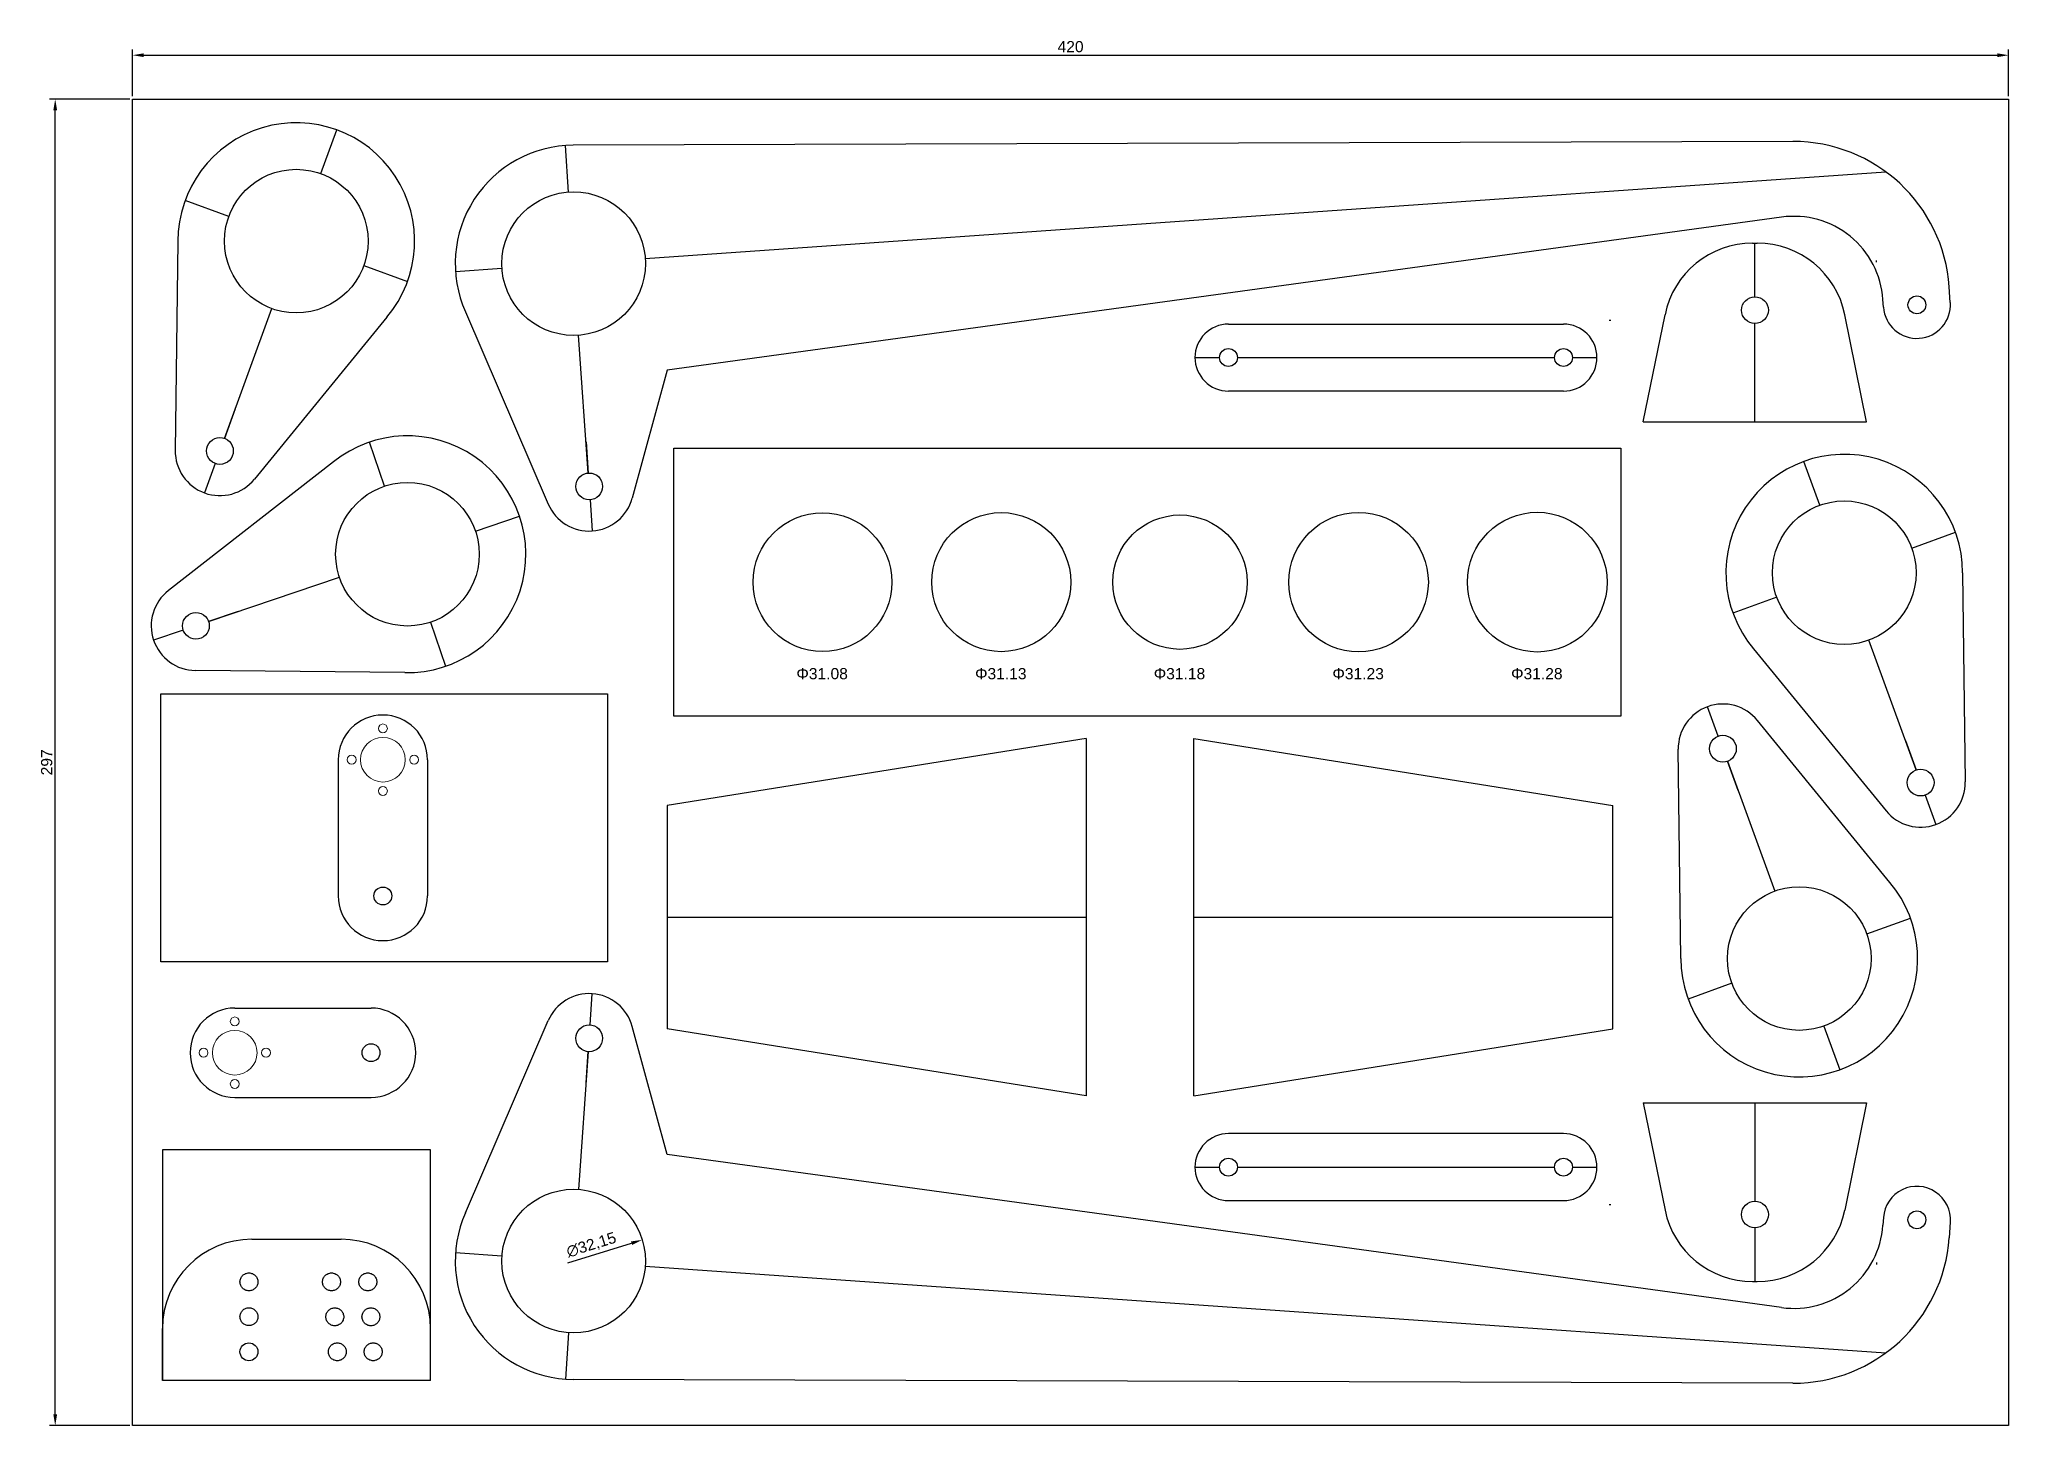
# Model space of a CAD drawing. Header units: millimetres. Extents: x 1353 to 1794, y 1048 to 1358.
import ezdxf

# ---------------------------------------------------------------- set-up
doc = ezdxf.new("R2010")
doc.units = ezdxf.units.MM
doc.linetypes.add('CENTER2', pattern=[28.575, 19.05, -3.175, 3.175, -3.175])
doc.styles.get("Standard").update_dxf_attribs({"font": 'arial.ttf'})
doc.dimstyles.new('ISO-25', dxfattribs={"dimtxt": 2.5, "dimasz": 2.5, "dimexe": 1.25, "dimexo": 0.625, "dimtad": 1, "dimtxsty": 'Standard', "dimcen": 2.5, "dimadec": 0, "dimazin": 0, "dimtfac": 1, "dimtmove": 0, "dimatfit": 3, "dimfxl": 1, "dimarcsym": 0})

# ---------------------------------------------------------------- blocks, each defined once
blk = doc.blocks.new('*D1')
at = {"color": 0, "lineweight": -2, "transparency": 16777216}
for p, q in [((1373.34, 1345.09), (1355.41, 1345.09)), ((1356.66, 1050.59), (1356.66, 1342.59)), ((1373.34, 1048.09), (1355.41, 1048.09))]:
    blk.add_line(p, q, dxfattribs=at)
at = {"color": 0, "transparency": 16777216}
for points in [[(1356.24, 1342.59), (1357.08, 1342.59), (1356.66, 1345.09)], [(1356.24, 1050.59), (1357.08, 1050.59), (1356.66, 1048.09)]]:
    blk.add_solid(points, dxfattribs=at)
at = {"layer": 'Defpoints', "color": 0, "transparency": 16777216}
for p in [(1356.66, 1345.09), (1373.97, 1345.09), (1373.97, 1048.09)]:
    blk.add_point(p, dxfattribs=at)
at = {"color": 0, "transparency": 16777216, "insert": (1354.76, 1196.59), "char_height": 2.5, "attachment_point": 5, "rotation": 90}
blk.add_mtext('297', dxfattribs=at)
blk = doc.blocks.new('*D2')
at = {"color": 0, "lineweight": -2, "transparency": 16777216}
for p, q in [((1373.97, 1345.71), (1373.97, 1356.16)), ((1376.47, 1354.91), (1791.47, 1354.91)), ((1793.97, 1345.71), (1793.97, 1356.16))]:
    blk.add_line(p, q, dxfattribs=at)
at = {"color": 0, "transparency": 16777216}
for points in [[(1376.47, 1355.33), (1376.47, 1354.49), (1373.97, 1354.91)], [(1791.47, 1355.33), (1791.47, 1354.49), (1793.97, 1354.91)]]:
    blk.add_solid(points, dxfattribs=at)
at = {"layer": 'Defpoints', "color": 0, "transparency": 16777216}
for p in [(1793.97, 1354.91), (1373.97, 1345.09), (1793.97, 1345.09)]:
    blk.add_point(p, dxfattribs=at)
at = {"color": 0, "transparency": 16777216, "insert": (1583.97, 1356.81), "char_height": 2.5, "attachment_point": 5}
blk.add_mtext('420', dxfattribs=at)
blk = doc.blocks.new('*D4')
at = {"color": 0, "lineweight": -2, "transparency": 16777216}
blk.add_line((1471.43, 1084.54), (1485.69, 1088.93), dxfattribs=at)
at = {"color": 0, "transparency": 16777216}
blk.add_solid([(1485.57, 1089.33), (1485.81, 1088.53), (1488.08, 1089.67)], dxfattribs=at)
at = {"layer": 'Defpoints', "color": 0, "transparency": 16777216}
for p in [(1488.08, 1089.67), (1457.35, 1080.2)]:
    blk.add_point(p, dxfattribs=at)
at = {"color": 0, "transparency": 16777216, "insert": (1476.72, 1088.44), "char_height": 2.5, "attachment_point": 5, "rotation": 17.1303}
blk.add_mtext('∅32,15', dxfattribs=at)

msp = doc.modelspace()

# ---------------------------------------------------------------- linework, layer by layer
at = {"color": 1}
for p, q in [((1416.128, 1328.396), (1419.693, 1338.193)), ((1488.752, 1309.367), (1766.495, 1328.788)), ((1395.524, 1318.789), (1385.728, 1322.354)), ((1737.182, 1300.83), (1737.182, 1312.724)), ((1425.735, 1307.793), (1435.531, 1304.227)), ((1394.555, 1269.125), (1405.132, 1298.185)), ((1475.995, 1261.36), (1473.837, 1292.209)), ((1737.182, 1272.83), (1737.182, 1294.83)), ((1611.817, 1287.216), (1617.317, 1287.216)), ((1621.317, 1287.216), (1692.317, 1287.216)), ((1696.317, 1287.216), (1701.817, 1287.216)), ((1430.359, 1258.416), (1427.016, 1268.29)), ((1392.503, 1263.487), (1390.108, 1256.909)), ((1751.67, 1254.153), (1748.104, 1263.949)), ((1450.741, 1248.347), (1460.615, 1251.69)), ((1772.274, 1244.545), (1782.07, 1248.111)), ((1390.999, 1228.115), (1420.29, 1238.034)), ((1742.062, 1233.549), (1732.266, 1229.984)), ((1385.316, 1226.19), (1378.686, 1223.945)), ((1440.672, 1227.965), (1444.016, 1218.091)), ((1773.243, 1194.882), (1762.666, 1223.942)), ((1728.974, 1202.465), (1726.58, 1209.043)), ((1420.016, 1197.176), (1420.016, 1166.676)), ((1440.016, 1197.176), (1440.016, 1166.676)), ((1731.027, 1196.827), (1741.604, 1167.767)), ((1775.295, 1189.244), (1777.689, 1182.666)), ((1493.67, 1161.931), (1587.467, 1161.931)), ((1611.548, 1161.931), (1705.345, 1161.931)), ((1762.207, 1158.159), (1772.003, 1161.725)), ((1731.996, 1147.163), (1722.2, 1143.598)), ((1752.6, 1137.556), (1756.165, 1127.759)), ((1475.995, 1131.82), (1473.837, 1100.97)), ((1737.182, 1120.35), (1737.182, 1098.35)), ((1611.817, 1105.964), (1617.317, 1105.964)), ((1621.317, 1105.964), (1692.317, 1105.964)), ((1696.317, 1105.964), (1701.817, 1105.964)), ((1400.683, 1089.813), (1420.683, 1089.813)), ((1737.182, 1092.35), (1737.182, 1080.456)), ((1488.752, 1083.813), (1766.495, 1064.392))]:
    msp.add_line(p, q, dxfattribs=at)
at = {"color": 1, "linetype": 'CENTER2'}
for p, q in [((1471.595, 1324.281), (1470.868, 1334.681)), ((1456.68, 1307.124), (1446.281, 1306.397)), ((1476.413, 1255.374), (1476.902, 1248.391)), ((1476.413, 1137.806), (1476.902, 1144.788)), ((1456.68, 1086.056), (1446.281, 1086.783)), ((1471.595, 1068.899), (1470.868, 1058.499))]:
    msp.add_line(p, q, dxfattribs=at)
for p, q in [((1745.652, 1335.591), (1472.634, 1334.745)), ((1743.161, 1318.651), (1493.668, 1284.375)), ((1384.13, 1313.29), (1383.529, 1266.434)), ((1736.66, 1312.83), (1737.704, 1312.83)), ((1764.399, 1308.593), (1764.382, 1308.981)), ((1780.92, 1299.53), (1780.675, 1303.032)), ((1430.929, 1296.256), (1401.271, 1259.977)), ((1448.508, 1297.466), (1467.017, 1254.417)), ((1712.182, 1272.83), (1717.062, 1296.817)), ((1762.182, 1272.83), (1757.303, 1296.817)), ((1765.957, 1298.484), (1765.835, 1300.232)), ((1619.317, 1294.716), (1694.317, 1294.716)), ((1704.511, 1295.565), (1704.899, 1295.555)), ((1493.668, 1284.375), (1485.851, 1255.734)), ((1694.317, 1279.716), (1619.317, 1279.716)), ((1396.949, 1275.703), (1394.555, 1269.125)), ((1712.182, 1272.83), (1762.182, 1272.83)), ((1475.506, 1268.343), (1475.995, 1261.36)), ((1418.943, 1263.868), (1382.004, 1235.035)), ((1783.668, 1239.046), (1784.268, 1192.191)), ((1397.629, 1230.36), (1390.999, 1228.115)), ((1736.869, 1222.012), (1766.527, 1185.733)), ((1434.917, 1216.697), (1388.06, 1217.153)), ((1767.401, 1169.696), (1737.743, 1205.975)), ((1587.467, 1201.931), (1493.67, 1186.931)), ((1587.467, 1201.931), (1587.467, 1121.931)), ((1611.548, 1121.931), (1611.548, 1201.931)), ((1611.548, 1201.931), (1705.345, 1186.931)), ((1720.602, 1152.662), (1720.001, 1199.518)), ((1770.849, 1201.46), (1773.243, 1194.882)), ((1733.421, 1190.249), (1731.027, 1196.827)), ((1493.67, 1186.931), (1493.67, 1136.931)), ((1705.345, 1136.931), (1705.345, 1186.931)), ((1396.863, 1141.577), (1427.363, 1141.577)), ((1448.508, 1095.714), (1467.017, 1138.763)), ((1493.668, 1108.805), (1485.851, 1137.446)), ((1587.467, 1121.931), (1493.67, 1136.931)), ((1611.548, 1121.931), (1705.345, 1136.931)), ((1475.506, 1124.837), (1475.995, 1131.82)), ((1396.863, 1121.577), (1427.363, 1121.577)), ((1712.182, 1120.35), (1762.182, 1120.35)), ((1712.182, 1120.35), (1717.062, 1096.363)), ((1762.182, 1120.35), (1757.303, 1096.363)), ((1694.317, 1113.464), (1619.317, 1113.464)), ((1743.161, 1074.529), (1493.668, 1108.805)), ((1619.317, 1098.464), (1694.317, 1098.464)), ((1704.511, 1097.615), (1704.899, 1097.625)), ((1765.957, 1094.696), (1765.835, 1092.948)), ((1780.92, 1093.65), (1780.675, 1090.148)), ((1764.399, 1084.587), (1764.382, 1084.199)), ((1736.66, 1080.35), (1737.704, 1080.35)), ((1440.683, 1058.215), (1380.683, 1058.215)), ((1745.652, 1057.589), (1472.634, 1058.435))]:
    msp.add_line(p, q)
at = {"color": 3}
for p, q in [((1380.683, 1058.215), (1380.683, 1069.813)), ((1440.683, 1058.215), (1440.683, 1069.813))]:
    msp.add_line(p, q, dxfattribs=at)
at = {"linetype": 'CENTER2'}
msp.add_line((1440.683, 1058.215), (1440.683, 1063.215), dxfattribs=at)
for points in [[(1793.968, 1345.09), (1793.968, 1048.09), (1373.968, 1048.09), (1373.968, 1345.09)], [(1495.182, 1206.931), (1495.182, 1266.931), (1707.182, 1266.931), (1707.182, 1206.931)], [(1380.286, 1211.926), (1480.286, 1211.926), (1480.286, 1151.926), (1380.286, 1151.926)]]:
    msp.add_lwpolyline(points, close=True)
msp.add_lwpolyline([(1440.683, 1058.215), (1440.683, 1109.813), (1380.683, 1109.813), (1380.683, 1058.215)])
for centre, radius in [((1410.63, 1313.291), 16.075), ((1472.716, 1308.245), 16.075), ((1737.182, 1297.83), 3), ((1773.439, 1299.007), 2), ((1619.317, 1287.216), 2), ((1694.317, 1287.216), 2), ((1393.529, 1266.306), 3), ((1476.204, 1258.367), 3), ((1435.516, 1243.19), 16.075), ((1528.447, 1236.931), 15.54), ((1568.447, 1236.931), 15.565), ((1648.447, 1236.931), 15.615), ((1688.447, 1236.931), 15.64), ((1757.168, 1239.047), 16.075), ((1608.447, 1236.931), 15.04), ((1388.158, 1227.152), 3), ((1730.001, 1199.646), 3), ((1774.269, 1192.063), 3), ((1430.016, 1166.676), 2), ((1747.102, 1152.661), 16.075), ((1476.204, 1134.813), 3), ((1427.363, 1131.577), 2), ((1619.317, 1105.964), 2), ((1694.317, 1105.964), 2), ((1472.716, 1084.935), 16.075), ((1737.182, 1095.35), 3), ((1773.439, 1094.173), 2), ((1400.029, 1064.62), 2)]:
    msp.add_circle(centre, radius)
at = {"lineweight": 5}
for centre, radius in [((1430.016, 1204.176), 1), ((1430.016, 1197.176), 5), ((1423.016, 1197.176), 1), ((1437.016, 1197.176), 1), ((1430.016, 1190.176), 1), ((1396.863, 1138.577), 1), ((1396.863, 1131.577), 5), ((1389.863, 1131.577), 1), ((1403.863, 1131.577), 1), ((1396.863, 1124.577), 1)]:
    msp.add_circle(centre, radius, dxfattribs=at)
at = {"linetype": 'CENTER2'}
for centre in [(1400.029, 1080.273), (1418.511, 1080.273), (1426.642, 1080.273), (1400.029, 1072.476), (1419.252, 1072.452), (1427.336, 1072.452), (1419.815, 1064.62), (1427.838, 1064.62)]:
    msp.add_circle(centre, 2, dxfattribs=at)
for centre, radius, start, end in [((1410.63, 1313.291), 26.5, 319.99728, 180.00272), ((1472.716, 1308.245), 26.5, 90.17745, 204.00272), ((1745.761, 1300.591), 35, 4, 90.17745), ((1745.883, 1298.837), 20, 4, 97.82255), ((1736.66, 1292.83), 20, 90, 168.50162), ((1737.704, 1292.83), 20, 11.49838, 90), ((1773.439, 1299.007), 7.5, 184, 4), ((1619.317, 1287.216), 7.5, 90, 270), ((1694.317, 1287.216), 7.5, 270, 90), ((1435.516, 1243.19), 26.5, 268.70604, 128.71148), ((1393.529, 1266.306), 10, 179.26612, 320.73388), ((1757.168, 1239.047), 26.5, 359.99728, 220.00272), ((1476.204, 1258.367), 10, 203.26612, 344.73388), ((1388.158, 1227.152), 10, 127.97488, 269.44264), ((1730.001, 1199.646), 10, 39.26612, 180.73388), ((1774.269, 1192.063), 10, 219.26612, 0.73388), ((1747.102, 1152.661), 26.5, 179.99728, 40.00272), ((1476.204, 1134.813), 10, 15.26612, 156.73388), ((1396.863, 1131.577), 10, 90, 270), ((1427.363, 1131.577), 10, 270, 90), ((1619.317, 1105.964), 7.5, 90, 270), ((1694.317, 1105.964), 7.5, 270, 90), ((1773.439, 1094.173), 7.5, 356, 176), ((1472.716, 1084.935), 26.5, 155.99728, 269.82255), ((1736.66, 1100.35), 20, 191.49838, 270), ((1737.704, 1100.35), 20, 270, 348.50162), ((1400.683, 1069.813), 20, 90, 180), ((1420.683, 1069.813), 20, 0, 90), ((1745.883, 1094.343), 20, 262.17745, 356), ((1745.761, 1092.589), 35, 269.82255, 356)]:
    msp.add_arc(centre, radius, start, end)
at = {"color": 1}
for centre, start, end in [((1430.016, 1197.176), 0, 180), ((1430.016, 1166.676), 180, 0)]:
    msp.add_arc(centre, 10, start, end, dxfattribs=at)

# ---------------------------------------------------------------- texts
at = {"color": 1, "char_height": 2.5, "attachment_point": 1}
for s, insert in [('Φ31.08', (1522.589, 1217.695)), ('Φ31.13', (1562.589, 1217.695)), ('Φ31.18', (1602.589, 1217.695)), ('Φ31.23', (1642.589, 1217.695)), ('Φ31.28', (1682.589, 1217.695))]:
    msp.add_mtext_dynamic_manual_height_columns(s, width=22.32561, gutter_width=12.5, heights=[0], dxfattribs=dict(at, insert=insert))

# ---------------------------------------------------------------- dimensions: what is measured, and where the dimension line sits
dim = msp.add_linear_dim(base=(1793.968, 1354.911), p1=(1373.968, 1345.09), p2=(1793.968, 1345.09), dimstyle='ISO-25')
dim.commit()
dim.dimension.update_dxf_attribs({"geometry": '*D2', "text_midpoint": (1583.968, 1356.812)})
dim = msp.add_linear_dim(base=(1356.661, 1345.09), p1=(1373.968, 1048.09), p2=(1373.968, 1345.09), angle=90, dimstyle='ISO-25')
dim.commit()
dim.dimension.update_dxf_attribs({"geometry": '*D1', "text_midpoint": (1354.76, 1196.59)})
dim = msp.add_diameter_dim_2p(p1=(1457.354, 1080.2), p2=(1488.078, 1089.669), dimstyle='ISO-25')
dim.commit()
dim.dimension.update_dxf_attribs({"geometry": '*D4', "text_midpoint": (1477.363, 1086.367), "dimtype": 163})

doc.saveas('drawing.dxf')
